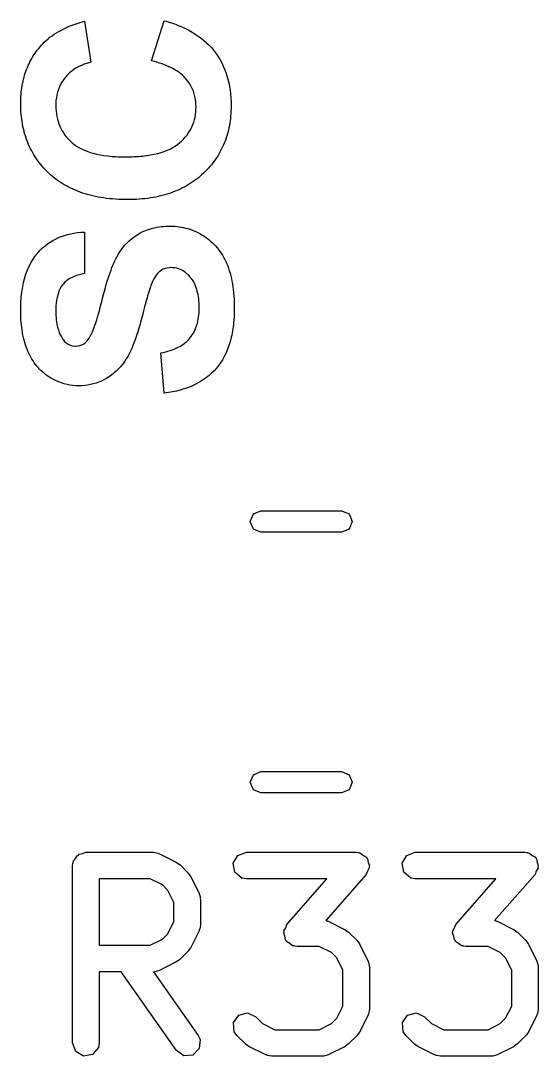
# Model space of a CAD drawing. Extents: x 44 to 148, y -85 to -25.
# Drawn here: x 91.97 to 94.89, y -37.73 to -31.89 of the extents above; entities that cross this region are included whole.
import ezdxf

# ---------------------------------------------------------------- set-up
doc = ezdxf.new("R2010")
doc.units = 0
doc.layers.add('BLACK', color=7, linetype='CONTINUOUS')

msp = doc.modelspace()

# ---------------------------------------------------------------- linework, layer by layer
at = {"layer": 'BLACK', "linetype": 'CONTINUOUS'}
for p, q in [((92.21168, -31.936993), (92.226632, -31.930046)), ((92.226632, -31.930046), (92.24212, -31.923405)), ((92.24212, -31.923405), (92.258144, -31.917073)), ((92.258144, -31.917073), (92.274702, -31.911047)), ((92.274702, -31.911047), (92.291796, -31.905328)), ((92.291796, -31.905328), (92.309426, -31.899917)), ((92.309426, -31.899917), (92.327591, -31.894813)), ((92.327591, -31.894813), (92.363543, -32.126257)), ((92.705093, -32.118393), (92.776998, -31.891723)), ((92.776998, -31.891723), (92.788874, -31.895056)), ((92.788874, -31.895056), (92.800558, -31.898524)), ((92.800558, -31.898524), (92.812049, -31.902126)), ((92.812049, -31.902126), (92.823347, -31.905864)), ((92.823347, -31.905864), (92.834453, -31.909736)), ((92.834453, -31.909736), (92.845367, -31.913744)), ((92.845367, -31.913744), (92.856087, -31.917886)), ((92.856087, -31.917886), (92.866616, -31.922163)), ((92.866616, -31.922163), (92.876952, -31.926576)), ((92.876952, -31.926576), (92.897045, -31.935805)), ((92.122005, -31.994227), (92.133209, -31.985129)), ((92.133209, -31.985129), (92.144949, -31.976338)), ((92.144949, -31.976338), (92.157224, -31.967855)), ((92.157224, -31.967855), (92.170035, -31.959678)), ((92.170035, -31.959678), (92.183381, -31.951809)), ((92.183381, -31.951809), (92.197263, -31.944248)), ((92.197263, -31.944248), (92.21168, -31.936993)), ((92.897045, -31.935805), (92.916369, -31.945575)), ((92.916369, -31.945575), (92.934922, -31.955884)), ((92.934922, -31.955884), (92.952706, -31.966733)), ((92.952706, -31.966733), (92.969719, -31.978122)), ((92.969719, -31.978122), (92.985961, -31.99005)), ((92.985961, -31.99005), (93.001434, -32.002519)), ((92.062847, -32.056728), (92.069998, -32.047738)), ((92.069998, -32.047738), (92.077409, -32.038905)), ((92.077409, -32.038905), (92.08508, -32.030228)), ((92.08508, -32.030228), (92.093011, -32.021708)), ((92.093011, -32.021708), (92.101202, -32.013344)), ((92.101202, -32.013344), (92.111336, -32.003632)), ((92.111336, -32.003632), (92.122005, -31.994227)), ((93.001434, -32.002519), (93.016136, -32.015527)), ((93.016136, -32.015527), (93.030068, -32.029075)), ((93.030068, -32.029075), (93.04323, -32.043163)), ((93.04323, -32.043163), (93.055621, -32.05779)), ((92.025403, -32.113948), (92.030993, -32.104021)), ((92.030993, -32.104021), (92.036844, -32.094249)), ((92.036844, -32.094249), (92.042955, -32.084635)), ((92.042955, -32.084635), (92.049326, -32.075176)), ((92.049326, -32.075176), (92.055957, -32.065874)), ((92.055957, -32.065874), (92.062847, -32.056728)), ((93.055621, -32.05779), (93.061528, -32.065307)), ((93.061528, -32.065307), (93.072787, -32.080695)), ((93.072787, -32.080695), (93.083319, -32.096594)), ((93.083319, -32.096594), (93.093124, -32.113004)), ((91.997319, -32.176797), (92.00135, -32.165932)), ((92.00135, -32.165932), (92.00564, -32.155222)), ((92.00564, -32.155222), (92.010191, -32.144669)), ((92.010191, -32.144669), (92.015001, -32.134273)), ((92.015001, -32.134273), (92.020072, -32.124032)), ((92.020072, -32.124032), (92.025403, -32.113948)), ((92.268374, -32.16635), (92.255827, -32.175559)), ((92.281597, -32.157926), (92.268374, -32.16635)), ((92.295496, -32.150288), (92.281597, -32.157926)), ((92.310072, -32.143434), (92.295496, -32.150288)), ((92.325324, -32.137365), (92.310072, -32.143434)), ((92.341253, -32.132081), (92.325324, -32.137365)), ((92.352248, -32.128995), (92.341253, -32.132081)), ((92.363543, -32.126257), (92.352248, -32.128995)), ((92.721112, -32.122192), (92.705093, -32.118393)), ((92.736586, -32.126288), (92.721112, -32.122192)), ((92.751517, -32.13068), (92.736586, -32.126288)), ((92.765903, -32.135368), (92.751517, -32.13068)), ((92.779745, -32.140353), (92.765903, -32.135368)), ((92.793043, -32.145634), (92.779745, -32.140353)), ((92.805797, -32.151211), (92.793043, -32.145634)), ((92.818006, -32.157084), (92.805797, -32.151211)), ((92.829671, -32.163253), (92.818006, -32.157084)), ((92.840792, -32.169719), (92.829671, -32.163253)), ((93.093124, -32.113004), (93.102203, -32.129926)), ((93.102203, -32.129926), (93.110556, -32.14736)), ((93.110556, -32.14736), (93.118183, -32.165304)), ((93.118183, -32.165304), (93.125083, -32.18376)), ((91.981067, -32.233471), (91.983797, -32.221824)), ((91.983797, -32.221824), (91.986788, -32.210332)), ((91.986788, -32.210332), (91.990038, -32.198998)), ((91.990038, -32.198998), (91.993549, -32.187819)), ((91.993549, -32.187819), (91.997319, -32.176797)), ((92.209404, -32.224391), (92.20085, -32.237349)), ((92.218891, -32.211926), (92.209404, -32.224391)), ((92.222246, -32.207896), (92.218891, -32.211926)), ((92.232763, -32.196332), (92.222246, -32.207896)), ((92.243957, -32.185553), (92.232763, -32.196332)), ((92.255827, -32.175559), (92.243957, -32.185553)), ((92.851369, -32.176481), (92.840792, -32.169719)), ((92.861402, -32.183539), (92.851369, -32.176481)), ((92.87089, -32.190894), (92.861402, -32.183539)), ((92.879835, -32.198544), (92.87089, -32.190894)), ((92.888235, -32.206491), (92.879835, -32.198544)), ((92.896091, -32.214734), (92.888235, -32.206491)), ((92.899823, -32.218955), (92.896091, -32.214734)), ((92.91031, -32.231925), (92.899823, -32.218955)), ((93.125083, -32.18376), (93.131257, -32.202727)), ((93.131257, -32.202727), (93.136704, -32.222205)), ((93.136704, -32.222205), (93.141425, -32.242195)), ((91.971316, -32.294053), (91.972746, -32.281624)), ((91.972746, -32.281624), (91.974436, -32.269351)), ((91.974436, -32.269351), (91.976386, -32.257235)), ((91.976386, -32.257235), (91.978597, -32.245275)), ((91.978597, -32.245275), (91.981067, -32.233471)), ((92.180787, -32.279188), (92.175965, -32.294122)), ((92.186541, -32.264748), (92.180787, -32.279188)), ((92.193229, -32.250802), (92.186541, -32.264748)), ((92.20085, -32.237349), (92.193229, -32.250802)), ((92.919731, -32.245354), (92.91031, -32.231925)), ((92.928084, -32.259242), (92.919731, -32.245354)), ((92.935372, -32.273589), (92.928084, -32.259242)), ((92.941593, -32.288395), (92.935372, -32.273589)), ((93.141425, -32.242195), (93.14542, -32.262696)), ((93.14542, -32.262696), (93.148689, -32.283708)), ((93.148689, -32.283708), (93.151231, -32.305231)), ((91.968195, -32.345334), (91.968586, -32.332279)), ((91.968586, -32.332279), (91.969236, -32.319381)), ((91.969236, -32.319381), (91.970146, -32.306639)), ((91.970146, -32.306639), (91.971316, -32.294053)), ((92.167101, -32.341886), (92.166271, -32.353104)), ((92.169122, -32.325471), (92.167101, -32.341886)), ((92.172077, -32.30955), (92.169122, -32.325471)), ((92.175965, -32.294122), (92.172077, -32.30955)), ((92.946748, -32.30366), (92.941593, -32.288395)), ((92.950836, -32.319385), (92.946748, -32.30366)), ((92.953857, -32.335569), (92.950836, -32.319385)), ((92.955813, -32.352212), (92.953857, -32.335569)), ((93.151231, -32.305231), (93.153047, -32.327266)), ((93.153047, -32.327266), (93.154136, -32.349812)), ((91.968065, -32.358545), (91.968195, -32.345334)), ((91.96822, -32.373655), (91.968065, -32.358545)), ((91.968684, -32.388583), (91.96822, -32.373655)), ((91.969458, -32.403328), (91.968684, -32.388583)), ((92.165856, -32.364541), (92.165804, -32.370341)), ((92.165804, -32.370341), (92.166162, -32.386233)), ((92.166271, -32.353104), (92.165856, -32.364541)), ((92.166162, -32.386233), (92.167235, -32.401747)), ((92.955317, -32.405974), (92.9564, -32.39073)), ((92.956523, -32.363562), (92.955813, -32.352212)), ((92.9564, -32.39073), (92.95676, -32.375116)), ((92.95676, -32.375116), (92.956523, -32.363562)), ((93.153889, -32.401374), (93.153127, -32.415386)), ((93.154347, -32.387202), (93.153889, -32.401374)), ((93.154136, -32.349812), (93.154409, -32.361277)), ((93.1545, -32.372869), (93.154347, -32.387202)), ((93.154409, -32.361277), (93.1545, -32.372869)), ((91.970541, -32.417889), (91.969458, -32.403328)), ((91.971933, -32.432267), (91.970541, -32.417889)), ((91.973635, -32.446462), (91.971933, -32.432267)), ((91.975646, -32.460474), (91.973635, -32.446462)), ((92.167235, -32.401747), (92.169024, -32.416884)), ((92.169024, -32.416884), (92.171527, -32.431643)), ((92.171527, -32.431643), (92.174747, -32.446025)), ((92.174747, -32.446025), (92.178681, -32.46003)), ((92.943765, -32.463238), (92.947736, -32.449478)), ((92.947736, -32.449478), (92.950985, -32.435347)), ((92.950985, -32.435347), (92.953512, -32.420846)), ((92.953512, -32.420846), (92.955317, -32.405974)), ((93.149009, -32.456462), (93.147027, -32.469833)), ((93.150687, -32.44293), (93.149009, -32.456462)), ((93.152059, -32.429238), (93.150687, -32.44293)), ((93.153127, -32.415386), (93.152059, -32.429238)), ((91.977966, -32.474302), (91.975646, -32.460474)), ((91.980596, -32.487947), (91.977966, -32.474302)), ((91.983536, -32.501409), (91.980596, -32.487947)), ((91.986785, -32.514688), (91.983536, -32.501409)), ((91.990343, -32.527783), (91.986785, -32.514688)), ((92.178681, -32.46003), (92.183331, -32.473657)), ((92.183331, -32.473657), (92.188696, -32.486906)), ((92.188696, -32.486906), (92.194777, -32.499779)), ((92.194777, -32.499779), (92.201573, -32.512273)), ((92.201573, -32.512273), (92.209084, -32.524391)), ((92.913083, -32.526474), (92.920663, -32.514569)), ((92.920663, -32.514569), (92.927522, -32.502292)), ((92.927522, -32.502292), (92.933658, -32.489645)), ((92.933658, -32.489645), (92.939073, -32.476627)), ((92.939073, -32.476627), (92.943765, -32.463238)), ((93.139249, -32.508986), (93.136046, -32.521717)), ((93.142146, -32.496095), (93.139249, -32.508986)), ((93.144739, -32.483044), (93.142146, -32.496095)), ((93.147027, -32.469833), (93.144739, -32.483044)), ((91.99421, -32.540695), (91.990343, -32.527783)), ((91.998387, -32.553424), (91.99421, -32.540695)), ((92.002874, -32.56597), (91.998387, -32.553424)), ((92.007669, -32.578333), (92.002874, -32.56597)), ((92.209084, -32.524391), (92.217311, -32.53613)), ((92.217311, -32.53613), (92.226253, -32.547493)), ((92.226253, -32.547493), (92.23591, -32.558478)), ((92.23591, -32.558478), (92.246283, -32.569085)), ((92.246283, -32.569085), (92.257371, -32.579316)), ((92.864351, -32.580439), (92.875541, -32.570388)), ((92.875541, -32.570388), (92.88601, -32.559966)), ((92.88601, -32.559966), (92.895756, -32.549173)), ((92.895756, -32.549173), (92.90478, -32.538009)), ((92.90478, -32.538009), (92.913083, -32.526474)), ((93.120185, -32.571037), (93.115457, -32.582967)), ((93.124608, -32.558947), (93.120185, -32.571037)), ((93.128726, -32.546697), (93.124608, -32.558947)), ((93.132538, -32.534287), (93.128726, -32.546697)), ((93.136046, -32.521717), (93.132538, -32.534287)), ((92.012775, -32.590512), (92.007669, -32.578333)), ((92.018189, -32.602508), (92.012775, -32.590512)), ((92.023913, -32.614321), (92.018189, -32.602508)), ((92.029947, -32.62595), (92.023913, -32.614321)), ((92.036289, -32.637397), (92.029947, -32.62595)), ((92.257371, -32.579316), (92.269261, -32.589009)), ((92.269261, -32.589009), (92.28204, -32.598077)), ((92.28204, -32.598077), (92.295708, -32.60652)), ((92.295708, -32.60652), (92.310264, -32.614338)), ((92.310264, -32.614338), (92.325709, -32.62153)), ((92.325709, -32.62153), (92.342043, -32.628096)), ((92.342043, -32.628096), (92.359266, -32.634038)), ((92.359266, -32.634038), (92.377377, -32.639354)), ((92.740624, -32.639634), (92.759515, -32.634393)), ((92.759515, -32.634393), (92.777428, -32.628535)), ((92.777428, -32.628535), (92.794362, -32.622061)), ((92.794362, -32.622061), (92.810317, -32.61497)), ((92.810317, -32.61497), (92.825294, -32.607262)), ((92.825294, -32.607262), (92.839292, -32.598938)), ((92.839292, -32.598938), (92.852311, -32.589997)), ((92.852311, -32.589997), (92.864351, -32.580439)), ((93.093496, -32.629084), (93.087243, -32.640213)), ((93.099444, -32.617795), (93.093496, -32.629084)), ((93.105087, -32.606346), (93.099444, -32.617795)), ((93.110424, -32.594737), (93.105087, -32.606346)), ((93.115457, -32.582967), (93.110424, -32.594737)), ((92.042942, -32.64866), (92.036289, -32.637397)), ((92.049903, -32.65974), (92.042942, -32.64866)), ((92.057174, -32.670636), (92.049903, -32.65974)), ((92.064755, -32.68135), (92.057174, -32.670636)), ((92.072645, -32.69188), (92.064755, -32.68135)), ((92.080844, -32.702227), (92.072645, -32.69188)), ((92.377377, -32.639354), (92.396377, -32.644044)), ((92.396377, -32.644044), (92.416265, -32.648109)), ((92.416265, -32.648109), (92.437043, -32.651549)), ((92.437043, -32.651549), (92.458709, -32.654363)), ((92.458709, -32.654363), (92.481264, -32.656552)), ((92.481264, -32.656552), (92.492874, -32.657412)), ((92.492874, -32.657412), (92.504707, -32.658115)), ((92.504707, -32.658115), (92.516762, -32.658663)), ((92.516762, -32.658663), (92.52904, -32.659054)), ((92.52904, -32.659054), (92.541539, -32.659288)), ((92.541539, -32.659288), (92.55426, -32.659366)), ((92.55426, -32.659366), (92.567743, -32.659289)), ((92.567743, -32.659289), (92.580981, -32.659058)), ((92.580981, -32.659058), (92.593975, -32.658673)), ((92.593975, -32.658673), (92.606723, -32.658133)), ((92.606723, -32.658133), (92.619228, -32.657439)), ((92.619228, -32.657439), (92.631487, -32.656591)), ((92.631487, -32.656591), (92.643502, -32.655589)), ((92.643502, -32.655589), (92.655272, -32.654433)), ((92.655272, -32.654433), (92.666797, -32.653123)), ((92.666797, -32.653123), (92.678078, -32.651658)), ((92.678078, -32.651658), (92.699905, -32.648267)), ((92.699905, -32.648267), (92.720754, -32.644259)), ((92.720754, -32.644259), (92.740624, -32.639634)), ((93.059182, -32.683126), (93.051404, -32.693454)), ((93.066655, -32.672638), (93.059182, -32.683126)), ((93.073822, -32.66199), (93.066655, -32.672638)), ((93.080685, -32.651181), (93.073822, -32.66199)), ((93.087243, -32.640213), (93.080685, -32.651181)), ((92.089353, -32.712391), (92.080844, -32.702227)), ((92.098171, -32.722371), (92.089353, -32.712391)), ((92.107298, -32.732169), (92.098171, -32.722371)), ((92.116735, -32.741783), (92.107298, -32.732169)), ((92.126481, -32.751214), (92.116735, -32.741783)), ((92.136507, -32.76039), (92.126481, -32.751214)), ((93.007939, -32.74269), (92.998331, -32.752056)), ((93.017242, -32.733163), (93.007939, -32.74269)), ((93.02624, -32.723476), (93.017242, -32.733163)), ((93.034933, -32.713629), (93.02624, -32.723476)), ((93.043321, -32.703621), (93.034933, -32.713629)), ((93.051404, -32.693454), (93.043321, -32.703621)), ((92.146784, -32.769274), (92.136507, -32.76039)), ((92.15731, -32.777868), (92.146784, -32.769274)), ((92.168087, -32.78617), (92.15731, -32.777868)), ((92.179113, -32.794181), (92.168087, -32.78617)), ((92.19039, -32.8019), (92.179113, -32.794181)), ((92.201917, -32.809329), (92.19039, -32.8019)), ((92.213694, -32.816466), (92.201917, -32.809329)), ((92.924523, -32.809843), (92.913084, -32.816939)), ((92.935738, -32.802457), (92.924523, -32.809843)), ((92.94673, -32.794781), (92.935738, -32.802457)), ((92.957498, -32.786815), (92.94673, -32.794781)), ((92.968042, -32.77856), (92.957498, -32.786815)), ((92.978362, -32.770015), (92.968042, -32.77856)), ((92.988458, -32.761181), (92.978362, -32.770015)), ((92.998331, -32.752056), (92.988458, -32.761181)), ((92.225722, -32.823311), (92.213694, -32.816466)), ((92.237999, -32.829865), (92.225722, -32.823311)), ((92.250527, -32.836128), (92.237999, -32.829865)), ((92.263305, -32.8421), (92.250527, -32.836128)), ((92.276333, -32.847781), (92.263305, -32.8421)), ((92.289611, -32.85317), (92.276333, -32.847781)), ((92.303139, -32.858267), (92.289611, -32.85317)), ((92.316918, -32.863074), (92.303139, -32.858267)), ((92.330946, -32.867589), (92.316918, -32.863074)), ((92.345225, -32.871813), (92.330946, -32.867589)), ((92.800058, -32.867774), (92.786381, -32.871974)), ((92.813512, -32.863285), (92.800058, -32.867774)), ((92.826742, -32.858505), (92.813512, -32.863285)), ((92.839748, -32.853436), (92.826742, -32.858505)), ((92.85253, -32.848078), (92.839748, -32.853436)), ((92.865089, -32.842429), (92.85253, -32.848078)), ((92.877423, -32.836491), (92.865089, -32.842429)), ((92.889534, -32.830264), (92.877423, -32.836491)), ((92.901421, -32.823746), (92.889534, -32.830264)), ((92.913084, -32.816939), (92.901421, -32.823746)), ((92.359754, -32.875746), (92.345225, -32.871813)), ((92.374533, -32.879387), (92.359754, -32.875746)), ((92.389562, -32.882737), (92.374533, -32.879387)), ((92.404841, -32.885796), (92.389562, -32.882737)), ((92.420371, -32.888563), (92.404841, -32.885796)), ((92.436151, -32.891039), (92.420371, -32.888563)), ((92.452181, -32.893224), (92.436151, -32.891039)), ((92.468461, -32.895117), (92.452181, -32.893224)), ((92.484991, -32.896719), (92.468461, -32.895117)), ((92.501771, -32.89803), (92.484991, -32.896719)), ((92.518802, -32.89905), (92.501771, -32.89803)), ((92.536082, -32.899778), (92.518802, -32.89905)), ((92.553613, -32.900215), (92.536082, -32.899778)), ((92.571394, -32.900361), (92.553613, -32.900215)), ((92.588205, -32.900216), (92.571394, -32.900361)), ((92.604792, -32.899781), (92.588205, -32.900216)), ((92.621156, -32.899057), (92.604792, -32.899781)), ((92.637295, -32.898043), (92.621156, -32.899057)), ((92.653211, -32.89674), (92.637295, -32.898043)), ((92.668903, -32.895147), (92.653211, -32.89674)), ((92.684371, -32.893264), (92.668903, -32.895147)), ((92.699616, -32.891092), (92.684371, -32.893264)), ((92.714636, -32.88863), (92.699616, -32.891092)), ((92.729433, -32.885878), (92.714636, -32.88863)), ((92.744005, -32.882836), (92.729433, -32.885878)), ((92.758354, -32.879505), (92.744005, -32.882836)), ((92.77248, -32.875885), (92.758354, -32.879505)), ((92.786381, -32.871974), (92.77248, -32.875885)), ((92.19708, -33.107901), (92.21419, -33.101878)), ((92.21419, -33.101878), (92.231812, -33.096674)), ((92.231812, -33.096674), (92.249945, -33.092289)), ((92.249945, -33.092289), (92.26859, -33.088722)), ((92.26859, -33.088722), (92.287746, -33.085974)), ((92.287746, -33.085974), (92.307413, -33.084044)), ((92.307413, -33.084044), (92.327591, -33.082932)), ((92.327591, -33.082932), (92.327591, -33.316905)), ((92.6186, -33.102031), (92.627851, -33.096133)), ((92.627851, -33.096133), (92.642221, -33.087851)), ((92.642221, -33.087851), (92.657208, -33.080383)), ((92.657208, -33.080383), (92.667543, -33.075858)), ((92.667543, -33.075858), (92.678151, -33.071694)), ((92.678151, -33.071694), (92.689034, -33.067892)), ((92.689034, -33.067892), (92.700192, -33.064452)), ((92.700192, -33.064452), (92.711623, -33.061375)), ((92.711623, -33.061375), (92.723329, -33.058659)), ((92.723329, -33.058659), (92.735309, -33.056306)), ((92.735309, -33.056306), (92.747564, -33.054314)), ((92.747564, -33.054314), (92.760092, -33.052685)), ((92.760092, -33.052685), (92.772895, -33.051418)), ((92.772895, -33.051418), (92.785973, -33.050513)), ((92.785973, -33.050513), (92.799324, -33.049969)), ((92.799324, -33.049969), (92.81295, -33.049788)), ((92.81295, -33.049788), (92.8254, -33.050005)), ((92.8254, -33.050005), (92.837751, -33.050653)), ((92.837751, -33.050653), (92.850003, -33.051734)), ((92.850003, -33.051734), (92.862157, -33.053247)), ((92.862157, -33.053247), (92.874212, -33.055192)), ((92.874212, -33.055192), (92.886168, -33.05757)), ((92.886168, -33.05757), (92.898025, -33.06038)), ((92.898025, -33.06038), (92.909783, -33.063622)), ((92.909783, -33.063622), (92.921443, -33.067296)), ((92.921443, -33.067296), (92.933004, -33.071403)), ((92.933004, -33.071403), (92.944467, -33.075942)), ((92.944467, -33.075942), (92.95583, -33.080913)), ((92.95583, -33.080913), (92.967095, -33.086317)), ((92.967095, -33.086317), (92.978261, -33.092153)), ((92.978261, -33.092153), (92.989328, -33.098421)), ((92.989328, -33.098421), (93.000297, -33.105122)), ((92.105153, -33.161224), (92.119196, -33.150291)), ((92.119196, -33.150291), (92.13375, -33.140176)), ((92.13375, -33.140176), (92.148816, -33.130879)), ((92.148816, -33.130879), (92.164392, -33.122401)), ((92.164392, -33.122401), (92.18048, -33.114742)), ((92.18048, -33.114742), (92.19708, -33.107901)), ((92.546506, -33.167648), (92.557127, -33.155144)), ((92.557127, -33.155144), (92.568306, -33.143267)), ((92.568306, -33.143267), (92.580042, -33.132018)), ((92.580042, -33.132018), (92.592337, -33.121395)), ((92.592337, -33.121395), (92.60519, -33.111399)), ((92.60519, -33.111399), (92.6186, -33.102031)), ((93.000297, -33.105122), (93.01104, -33.112217)), ((93.01104, -33.112217), (93.021433, -33.11967)), ((93.021433, -33.11967), (93.031474, -33.127481)), ((93.031474, -33.127481), (93.041165, -33.13565)), ((93.041165, -33.13565), (93.050504, -33.144176)), ((93.050504, -33.144176), (93.059492, -33.15306)), ((93.059492, -33.15306), (93.068129, -33.162301)), ((92.048574, -33.220528), (92.060061, -33.205922)), ((92.060061, -33.205922), (92.066092, -33.198935)), ((92.066092, -33.198935), (92.078601, -33.185546)), ((92.078601, -33.185546), (92.091622, -33.172976)), ((92.091622, -33.172976), (92.105153, -33.161224)), ((92.509601, -33.223934), (92.515132, -33.213856)), ((92.515132, -33.213856), (92.52091, -33.204057)), ((92.52091, -33.204057), (92.526937, -33.194537)), ((92.526937, -33.194537), (92.536442, -33.180779)), ((92.536442, -33.180779), (92.546506, -33.167648)), ((93.068129, -33.162301), (93.076415, -33.171901)), ((93.076415, -33.171901), (93.08435, -33.181858)), ((93.08435, -33.181858), (93.091934, -33.192172)), ((93.091934, -33.192172), (93.099166, -33.202845)), ((93.099166, -33.202845), (93.106048, -33.213875)), ((93.106048, -33.213875), (93.112578, -33.225262)), ((92.010282, -33.287377), (92.018706, -33.269401)), ((92.018706, -33.269401), (92.027896, -33.252267)), ((92.027896, -33.252267), (92.037852, -33.235976)), ((92.037852, -33.235976), (92.048574, -33.220528)), ((92.482731, -33.283714), (92.488078, -33.270366)), ((92.488078, -33.270366), (92.493439, -33.257715)), ((92.493439, -33.257715), (92.498813, -33.245759)), ((92.498813, -33.245759), (92.5042, -33.234498)), ((92.5042, -33.234498), (92.509601, -33.223934)), ((93.112578, -33.225262), (93.118758, -33.237008)), ((93.118758, -33.237008), (93.124586, -33.249111)), ((93.124586, -33.249111), (93.130063, -33.261571)), ((93.130063, -33.261571), (93.135199, -33.274405)), ((93.135199, -33.274405), (93.140003, -33.287627)), ((91.989605, -33.346362), (91.995731, -33.325858)), ((91.995731, -33.325858), (92.002624, -33.306196)), ((92.002624, -33.306196), (92.010282, -33.287377)), ((92.269752, -33.332928), (92.257427, -33.338452)), ((92.28293, -33.328011), (92.269752, -33.332928)), ((92.296963, -33.323702), (92.28293, -33.328011)), ((92.31185, -33.319999), (92.296963, -33.323702)), ((92.327591, -33.316905), (92.31185, -33.319999)), ((92.461472, -33.344059), (92.466767, -33.327929)), ((92.466767, -33.327929), (92.472075, -33.312495)), ((92.472075, -33.312495), (92.477396, -33.297757)), ((92.477396, -33.297757), (92.482731, -33.283714)), ((92.731892, -33.326497), (92.725485, -33.33588)), ((92.740223, -33.316336), (92.731892, -33.326497)), ((92.74891, -33.307916), (92.740223, -33.316336)), ((92.752503, -33.304991), (92.74891, -33.307916)), ((92.761899, -33.298504), (92.752503, -33.304991)), ((92.771885, -33.293197), (92.761899, -33.298504)), ((92.78246, -33.289068), (92.771885, -33.293197)), ((92.793626, -33.28612), (92.78246, -33.289068)), ((92.805381, -33.284351), (92.793626, -33.28612)), ((92.817725, -33.283761), (92.805381, -33.284351)), ((92.825528, -33.283985), (92.817725, -33.283761)), ((92.837003, -33.28516), (92.825528, -33.283985)), ((92.848201, -33.287342), (92.837003, -33.28516)), ((92.859122, -33.290532), (92.848201, -33.287342)), ((92.869767, -33.294728), (92.859122, -33.290532)), ((92.880135, -33.299932), (92.869767, -33.294728)), ((92.890227, -33.306143), (92.880135, -33.299932)), ((92.900043, -33.313362), (92.890227, -33.306143)), ((92.909582, -33.321587), (92.900043, -33.313362)), ((92.918844, -33.33082), (92.909582, -33.321587)), ((92.92783, -33.34106), (92.918844, -33.33082)), ((93.140003, -33.287627), (93.144477, -33.301238)), ((93.144477, -33.301238), (93.148619, -33.315237)), ((93.148619, -33.315237), (93.152429, -33.329624)), ((93.152429, -33.329624), (93.155908, -33.3444)), ((91.977638, -33.401309), (91.979649, -33.389898)), ((91.979649, -33.389898), (91.98185, -33.378698)), ((91.98185, -33.378698), (91.984244, -33.367709)), ((91.984244, -33.367709), (91.989605, -33.346362)), ((92.196947, -33.390929), (92.190837, -33.401502)), ((92.203723, -33.381226), (92.196947, -33.390929)), ((92.208618, -33.375182), (92.203723, -33.381226)), ((92.216671, -33.366621), (92.208618, -33.375182)), ((92.225579, -33.358668), (92.216671, -33.366621)), ((92.235341, -33.351322), (92.225579, -33.358668)), ((92.245957, -33.344583), (92.235341, -33.351322)), ((92.257427, -33.338452), (92.245957, -33.344583)), ((92.445666, -33.396622), (92.450921, -33.378405)), ((92.450921, -33.378405), (92.45619, -33.360884)), ((92.45619, -33.360884), (92.461472, -33.344059)), ((92.699475, -33.391899), (92.695464, -33.403859)), ((92.702137, -33.38456), (92.699475, -33.391899)), ((92.707632, -33.370718), (92.702137, -33.38456)), ((92.713354, -33.357991), (92.707632, -33.370718)), ((92.719306, -33.346378), (92.713354, -33.357991)), ((92.725485, -33.33588), (92.719306, -33.346378)), ((92.936213, -33.352293), (92.92783, -33.34106)), ((92.943771, -33.364503), (92.936213, -33.352293)), ((92.950505, -33.37769), (92.943771, -33.364503)), ((92.956414, -33.391855), (92.950505, -33.37769)), ((92.961498, -33.406998), (92.956414, -33.391855)), ((93.155908, -33.3444), (93.159056, -33.359564)), ((93.159056, -33.359564), (93.161873, -33.375117)), ((93.161873, -33.375117), (93.164358, -33.391058)), ((93.164358, -33.391058), (93.166511, -33.407387)), ((91.970459, -33.461522), (91.971512, -33.449058)), ((91.971512, -33.449058), (91.972756, -33.436805)), ((91.972756, -33.436805), (91.974192, -33.424762)), ((91.974192, -33.424762), (91.97582, -33.41293)), ((91.97582, -33.41293), (91.977638, -33.401309)), ((92.176506, -33.438433), (92.173062, -33.452482)), ((92.180616, -33.425254), (92.176506, -33.438433)), ((92.185393, -33.412943), (92.180616, -33.425254)), ((92.190837, -33.401502), (92.185393, -33.412943)), ((92.429978, -33.455445), (92.435194, -33.435142)), ((92.435194, -33.435142), (92.440423, -33.415534)), ((92.440423, -33.415534), (92.445666, -33.396622)), ((92.683807, -33.442738), (92.680721, -33.453628)), ((92.688097, -33.427936), (92.683807, -33.442738)), ((92.691983, -33.414977), (92.688097, -33.427936)), ((92.695464, -33.403859), (92.691983, -33.414977)), ((92.965759, -33.423119), (92.961498, -33.406998)), ((92.96814, -33.434409), (92.965759, -33.423119)), ((92.970156, -33.446133), (92.96814, -33.434409)), ((92.971805, -33.458292), (92.970156, -33.446133)), ((93.166511, -33.407387), (93.168334, -33.424105)), ((93.168334, -33.424105), (93.169825, -33.441211)), ((93.169825, -33.441211), (93.170985, -33.458706)), ((91.968161, -33.513485), (91.968448, -33.500178)), ((91.968448, -33.500178), (91.968927, -33.487082)), ((91.968927, -33.487082), (91.969597, -33.474197)), ((91.969597, -33.474197), (91.970459, -33.461522)), ((92.16673, -33.49984), (92.166138, -33.511427)), ((92.168174, -33.483185), (92.16673, -33.49984)), ((92.170285, -33.467399), (92.168174, -33.483185)), ((92.173062, -33.452482), (92.170285, -33.467399)), ((92.411827, -33.526718), (92.416975, -33.507351)), ((92.416975, -33.507351), (92.422165, -33.486994)), ((92.422165, -33.486994), (92.424775, -33.476444)), ((92.424775, -33.476444), (92.429978, -33.455445)), ((92.666581, -33.505376), (92.662596, -33.520359)), ((92.670386, -33.491211), (92.666581, -33.505376)), ((92.674011, -33.477865), (92.670386, -33.491211)), ((92.677456, -33.465337), (92.674011, -33.477865)), ((92.680721, -33.453628), (92.677456, -33.465337)), ((92.973088, -33.470886), (92.971805, -33.458292)), ((92.974004, -33.483914), (92.973088, -33.470886)), ((92.974554, -33.497376), (92.974004, -33.483914)), ((92.974737, -33.511273), (92.974554, -33.497376)), ((93.170985, -33.458706), (93.171813, -33.476589)), ((93.171813, -33.476589), (93.17231, -33.49486)), ((93.17231, -33.49486), (93.172476, -33.51352)), ((91.968065, -33.527002), (91.968161, -33.513485)), ((91.968225, -33.543528), (91.968065, -33.527002)), ((91.968702, -33.559751), (91.968225, -33.543528)), ((91.969497, -33.575671), (91.968702, -33.559751)), ((92.165841, -33.523399), (92.165804, -33.52953)), ((92.165804, -33.52953), (92.165965, -33.542069)), ((92.166138, -33.511427), (92.165841, -33.523399)), ((92.165965, -33.542069), (92.166445, -33.554265)), ((92.166445, -33.554265), (92.167246, -33.566119)), ((92.167246, -33.566119), (92.168367, -33.577631)), ((92.396633, -33.578883), (92.401656, -33.562484)), ((92.401656, -33.562484), (92.406721, -33.545096)), ((92.406721, -33.545096), (92.411827, -33.526718)), ((92.654086, -33.552781), (92.649561, -33.57022)), ((92.658431, -33.536161), (92.654086, -33.552781)), ((92.662596, -33.520359), (92.658431, -33.536161)), ((92.969635, -33.573703), (92.971472, -33.561902)), ((92.971472, -33.561902), (92.9729, -33.549758)), ((92.9729, -33.549758), (92.97392, -33.537272)), ((92.97392, -33.537272), (92.974533, -33.524444)), ((92.974533, -33.524444), (92.974737, -33.511273)), ((93.1709, -33.566839), (93.170014, -33.579671)), ((93.17159, -33.553808), (93.1709, -33.566839)), ((93.172082, -33.540578), (93.17159, -33.553808)), ((93.172377, -33.527148), (93.172082, -33.540578)), ((93.172476, -33.51352), (93.172377, -33.527148)), ((91.970611, -33.591289), (91.969497, -33.575671)), ((91.972043, -33.606603), (91.970611, -33.591289)), ((91.973793, -33.621615), (91.972043, -33.606603)), ((91.975861, -33.636324), (91.973793, -33.621615)), ((92.168367, -33.577631), (92.169809, -33.5888)), ((92.169809, -33.5888), (92.172572, -33.604912)), ((92.172572, -33.604912), (92.176057, -33.620254)), ((92.176057, -33.620254), (92.180262, -33.634826)), ((92.376958, -33.63458), (92.381815, -33.622141)), ((92.381815, -33.622141), (92.386712, -33.608711)), ((92.386712, -33.608711), (92.391652, -33.594292)), ((92.391652, -33.594292), (92.396633, -33.578883)), ((92.634899, -33.624472), (92.628489, -33.645771)), ((92.638043, -33.613494), (92.634899, -33.624472)), ((92.641147, -33.602297), (92.638043, -33.613494)), ((92.644209, -33.590881), (92.641147, -33.602297)), ((92.647232, -33.579246), (92.644209, -33.590881)), ((92.649561, -33.57022), (92.647232, -33.579246)), ((92.954329, -33.627575), (92.959992, -33.612312)), ((92.959992, -33.612312), (92.964737, -33.596279)), ((92.964737, -33.596279), (92.96739, -33.585162)), ((92.96739, -33.585162), (92.969635, -33.573703)), ((93.166174, -33.616971), (93.1645, -33.629007)), ((93.167651, -33.604737), (93.166174, -33.616971)), ((93.168931, -33.592303), (93.167651, -33.604737)), ((93.170014, -33.579671), (93.168931, -33.592303)), ((91.978247, -33.65073), (91.975861, -33.636324)), ((91.980952, -33.664833), (91.978247, -33.65073)), ((91.983975, -33.678633), (91.980952, -33.664833)), ((91.987316, -33.692131), (91.983975, -33.678633)), ((92.180262, -33.634826), (92.185187, -33.648627)), ((92.185187, -33.648627), (92.190834, -33.661659)), ((92.190834, -33.661659), (92.197201, -33.67392)), ((92.197201, -33.67392), (92.20429, -33.685411)), ((92.20429, -33.685411), (92.206813, -33.68907)), ((92.34641, -33.691317), (92.353303, -33.681935)), ((92.353303, -33.681935), (92.36029, -33.670326)), ((92.36029, -33.670326), (92.367371, -33.656491)), ((92.367371, -33.656491), (92.372144, -33.646031)), ((92.372144, -33.646031), (92.376958, -33.63458)), ((92.615183, -33.685744), (92.608286, -33.704417)), ((92.621917, -33.666196), (92.615183, -33.685744)), ((92.628489, -33.645771), (92.621917, -33.666196)), ((92.915732, -33.688589), (92.922493, -33.680924)), ((92.922493, -33.680924), (92.93183, -33.668742)), ((92.93183, -33.668742), (92.940248, -33.65579)), ((92.940248, -33.65579), (92.947748, -33.642067)), ((92.947748, -33.642067), (92.954329, -33.627575)), ((93.155834, -33.675157), (93.153175, -33.686196)), ((93.158296, -33.663918), (93.155834, -33.675157)), ((93.160561, -33.65248), (93.158296, -33.663918)), ((93.162629, -33.640843), (93.160561, -33.65248)), ((93.1645, -33.629007), (93.162629, -33.640843)), ((91.990975, -33.705326), (91.987316, -33.692131)), ((91.994952, -33.718217), (91.990975, -33.705326)), ((91.999247, -33.730807), (91.994952, -33.718217)), ((92.003861, -33.743093), (91.999247, -33.730807)), ((92.008793, -33.755076), (92.003861, -33.743093)), ((92.206813, -33.68907), (92.215503, -33.699751)), ((92.215503, -33.699751), (92.22507, -33.708621)), ((92.22507, -33.708621), (92.235515, -33.715682)), ((92.235515, -33.715682), (92.246838, -33.720932)), ((92.246838, -33.720932), (92.259039, -33.724372)), ((92.259039, -33.724372), (92.272117, -33.726001)), ((92.272117, -33.726001), (92.277594, -33.726146)), ((92.277594, -33.726146), (92.289865, -33.725295)), ((92.289865, -33.725295), (92.301573, -33.722744)), ((92.301573, -33.722744), (92.312719, -33.718493)), ((92.312719, -33.718493), (92.323303, -33.712541)), ((92.323303, -33.712541), (92.333325, -33.704888)), ((92.333325, -33.704888), (92.342784, -33.695534)), ((92.342784, -33.695534), (92.34641, -33.691317)), ((92.594005, -33.739136), (92.586621, -33.755183)), ((92.601227, -33.722214), (92.594005, -33.739136)), ((92.608286, -33.704417), (92.601227, -33.722214)), ((92.822779, -33.747135), (92.834148, -33.742761)), ((92.834148, -33.742761), (92.845056, -33.738059)), ((92.845056, -33.738059), (92.855504, -33.733027)), ((92.855504, -33.733027), (92.86549, -33.727666)), ((92.86549, -33.727666), (92.879606, -33.719008)), ((92.879606, -33.719008), (92.892685, -33.709609)), ((92.892685, -33.709609), (92.904727, -33.699469)), ((92.904727, -33.699469), (92.915732, -33.688589)), ((93.140571, -33.728363), (93.133087, -33.748252)), ((93.147267, -33.707678), (93.140571, -33.728363)), ((93.153175, -33.686196), (93.147267, -33.707678)), ((92.01403, -33.766701), (92.008793, -33.755076)), ((92.019559, -33.777981), (92.01403, -33.766701)), ((92.025379, -33.788917), (92.019559, -33.777981)), ((92.031491, -33.799508), (92.025379, -33.788917)), ((92.037896, -33.809754), (92.031491, -33.799508)), ((92.563494, -33.798068), (92.555461, -33.810612)), ((92.571366, -33.784649), (92.563494, -33.798068)), ((92.579074, -33.770353), (92.571366, -33.784649)), ((92.586621, -33.755183), (92.579074, -33.770353)), ((92.759021, -33.764064), (92.772695, -33.761337)), ((92.776998, -33.991577), (92.759021, -33.764064)), ((92.772695, -33.761337), (92.785907, -33.75828)), ((92.785907, -33.75828), (92.798658, -33.754894)), ((92.798658, -33.754894), (92.810949, -33.751179)), ((92.810949, -33.751179), (92.822779, -33.747135)), ((93.115756, -33.785639), (93.105908, -33.803138)), ((93.124815, -33.767344), (93.115756, -33.785639)), ((93.133087, -33.748252), (93.124815, -33.767344)), ((92.044592, -33.819657), (92.037896, -33.809754)), ((92.05158, -33.829214), (92.044592, -33.819657)), ((92.05886, -33.838427), (92.05158, -33.829214)), ((92.066431, -33.847296), (92.05886, -33.838427)), ((92.074295, -33.85582), (92.066431, -33.847296)), ((92.08245, -33.863999), (92.074295, -33.85582)), ((92.518142, -33.855916), (92.505567, -33.868007)), ((92.530386, -33.842991), (92.518142, -33.855916)), ((92.538906, -33.833074), (92.530386, -33.842991)), ((92.547265, -33.822281), (92.538906, -33.833074)), ((92.555461, -33.810612), (92.547265, -33.822281)), ((93.07164, -33.850856), (93.05864, -33.865197)), ((93.083851, -33.835747), (93.07164, -33.850856)), ((93.095273, -33.819841), (93.083851, -33.835747)), ((93.105908, -33.803138), (93.095273, -33.819841)), ((92.090897, -33.871834), (92.08245, -33.863999)), ((92.099637, -33.879325), (92.090897, -33.871834)), ((92.108667, -33.886471), (92.099637, -33.879325)), ((92.11799, -33.893272), (92.108667, -33.886471)), ((92.127605, -33.899729), (92.11799, -33.893272)), ((92.132479, -33.902805), (92.127605, -33.899729)), ((92.142294, -33.908664), (92.132479, -33.902805)), ((92.1522, -33.914132), (92.142294, -33.908664)), ((92.167226, -33.921603), (92.1522, -33.914132)), ((92.437723, -33.915954), (92.42316, -33.923042)), ((92.451955, -33.908033), (92.437723, -33.915954)), ((92.465855, -33.899277), (92.451955, -33.908033)), ((92.479424, -33.889688), (92.465855, -33.899277)), ((92.492661, -33.879264), (92.479424, -33.889688)), ((92.505567, -33.868007), (92.492661, -33.879264)), ((92.999418, -33.915168), (92.982808, -33.925811)), ((93.015306, -33.903784), (92.999418, -33.915168)), ((93.030473, -33.891661), (93.015306, -33.903784)), ((93.044917, -33.878799), (93.030473, -33.891661)), ((93.05864, -33.865197), (93.044917, -33.878799)), ((92.182456, -33.928194), (92.167226, -33.921603)), ((92.197887, -33.933906), (92.182456, -33.928194)), ((92.213521, -33.93874), (92.197887, -33.933906)), ((92.229358, -33.942695), (92.213521, -33.93874)), ((92.245397, -33.945771), (92.229358, -33.942695)), ((92.261638, -33.947968), (92.245397, -33.945771)), ((92.278082, -33.949286), (92.261638, -33.947968)), ((92.294728, -33.949726), (92.278082, -33.949286)), ((92.311942, -33.949309), (92.294728, -33.949726)), ((92.328824, -33.948058), (92.311942, -33.949309)), ((92.345375, -33.945973), (92.328824, -33.948058)), ((92.361595, -33.943055), (92.345375, -33.945973)), ((92.377483, -33.939302), (92.361595, -33.943055)), ((92.39304, -33.934716), (92.377483, -33.939302)), ((92.408266, -33.929296), (92.39304, -33.934716)), ((92.42316, -33.923042), (92.408266, -33.929296)), ((92.867985, -33.974145), (92.846321, -33.979612)), ((92.888927, -33.967938), (92.867985, -33.974145)), ((92.909147, -33.960991), (92.888927, -33.967938)), ((92.928645, -33.953306), (92.909147, -33.960991)), ((92.947421, -33.94488), (92.928645, -33.953306)), ((92.965475, -33.935716), (92.947421, -33.94488)), ((92.982808, -33.925811), (92.965475, -33.935716)), ((92.789003, -33.990045), (92.776998, -33.991577)), ((92.800828, -33.988328), (92.789003, -33.990045)), ((92.812472, -33.986426), (92.800828, -33.988328)), ((92.823935, -33.98434), (92.812472, -33.986426)), ((92.835218, -33.982068), (92.823935, -33.98434)), ((92.846321, -33.979612), (92.835218, -33.982068)), ((93.262936, -34.715), (93.28051, -34.672574)), ((93.28051, -34.672574), (93.322936, -34.655)), ((93.322936, -34.655), (93.777064, -34.655)), ((93.777064, -34.655), (93.81949, -34.672574)), ((93.81949, -34.672574), (93.837064, -34.715)), ((93.28051, -34.757426), (93.262936, -34.715)), ((93.837064, -34.715), (93.81949, -34.757426)), ((93.322936, -34.775), (93.28051, -34.757426)), ((93.777064, -34.775), (93.322936, -34.775)), ((93.81949, -34.757426), (93.777064, -34.775)), ((93.28051, -36.142574), (93.322936, -36.125)), ((93.322936, -36.125), (93.777064, -36.125)), ((93.777064, -36.125), (93.81949, -36.142574)), ((93.262936, -36.185), (93.28051, -36.142574)), ((93.28051, -36.227426), (93.262936, -36.185)), ((93.81949, -36.142574), (93.837064, -36.185)), ((93.837064, -36.185), (93.81949, -36.227426)), ((93.322936, -36.245), (93.28051, -36.227426)), ((93.777064, -36.245), (93.322936, -36.245)), ((93.81949, -36.227426), (93.777064, -36.245)), ((92.277762, -36.614239), (92.287505, -36.597366)), ((92.287505, -36.597366), (92.293863, -36.595051)), ((92.293863, -36.595051), (92.298214, -36.589867)), ((92.298214, -36.589867), (92.317405, -36.586482)), ((92.317405, -36.586482), (92.335714, -36.579819)), ((92.335714, -36.579819), (92.716666, -36.579819)), ((92.716666, -36.579819), (92.742318, -36.584342)), ((92.742318, -36.584342), (92.745753, -36.587224)), ((92.745753, -36.587224), (92.750207, -36.587737)), ((92.750207, -36.587737), (92.845445, -36.635356)), ((93.166615, -36.641795), (93.192267, -36.597366)), ((93.192267, -36.597366), (93.240476, -36.579819)), ((93.240476, -36.579819), (93.859523, -36.579819)), ((93.859523, -36.579819), (93.870631, -36.581777)), ((93.870631, -36.581777), (93.874073, -36.581244)), ((93.874073, -36.581244), (93.876731, -36.582853)), ((93.876731, -36.582853), (93.885175, -36.584342)), ((93.885175, -36.584342), (93.900663, -36.597338)), ((93.900663, -36.597338), (93.917962, -36.607809)), ((94.118996, -36.641795), (94.144648, -36.597366)), ((94.144648, -36.597366), (94.192857, -36.579819)), ((94.192857, -36.579819), (94.811904, -36.579819)), ((94.811904, -36.579819), (94.823012, -36.581777)), ((94.823012, -36.581777), (94.826454, -36.581244)), ((94.826454, -36.581244), (94.829112, -36.582853)), ((94.829112, -36.582853), (94.837556, -36.584342)), ((94.837556, -36.584342), (94.853044, -36.597338)), ((94.853044, -36.597338), (94.870343, -36.607809)), ((92.260714, -36.654819), (92.262431, -36.645077)), ((92.260714, -37.654819), (92.260714, -36.654819)), ((92.261853, -36.641795), (92.263519, -36.638909)), ((92.262431, -36.645077), (92.261853, -36.641795)), ((92.263519, -36.638909), (92.265237, -36.629167)), ((92.265237, -36.629167), (92.277762, -36.614239)), ((92.845445, -36.635356), (92.863455, -36.648714)), ((92.863455, -36.648714), (92.864937, -36.649405)), ((92.864937, -36.649405), (92.912556, -36.697024)), ((93.175524, -36.692319), (93.166615, -36.641795)), ((93.917962, -36.607809), (93.919891, -36.613473)), ((93.919891, -36.613473), (93.924475, -36.617319)), ((93.924475, -36.617319), (93.927986, -36.637231)), ((93.927986, -36.637231), (93.934507, -36.656371)), ((93.934507, -36.656371), (93.932344, -36.661949)), ((93.932344, -36.661949), (93.933384, -36.667843)), ((94.127905, -36.692319), (94.118996, -36.641795)), ((94.870343, -36.607809), (94.872272, -36.613473)), ((94.872272, -36.613473), (94.876856, -36.617319)), ((94.876856, -36.617319), (94.880367, -36.637231)), ((94.880367, -36.637231), (94.886888, -36.656371)), ((94.886888, -36.656371), (94.884725, -36.661949)), ((94.884725, -36.661949), (94.885765, -36.667843)), ((92.912556, -36.697024), (92.925415, -36.71539)), ((92.925415, -36.71539), (92.926605, -36.716516)), ((92.926605, -36.716516), (92.974224, -36.811754)), ((93.214824, -36.725296), (93.175524, -36.692319)), ((93.915966, -36.704207), (93.688475, -36.964196)), ((93.923272, -36.685355), (93.915966, -36.704207)), ((93.933384, -36.667843), (93.923272, -36.685355)), ((94.167205, -36.725296), (94.127905, -36.692319)), ((94.868347, -36.704207), (94.640856, -36.964196)), ((94.875653, -36.685355), (94.868347, -36.704207)), ((94.885765, -36.667843), (94.875653, -36.685355)), ((92.698961, -36.729819), (92.410714, -36.729819)), ((92.410714, -36.729819), (92.410714, -37.103628)), ((92.767477, -36.764077), (92.698961, -36.729819)), ((92.797884, -36.794484), (92.767477, -36.764077)), ((93.240476, -36.729819), (93.214824, -36.725296)), ((93.694241, -36.729819), (93.240476, -36.729819)), ((93.469747, -36.986383), (93.694241, -36.729819)), ((94.192857, -36.729819), (94.167205, -36.725296)), ((94.646622, -36.729819), (94.192857, -36.729819)), ((94.422128, -36.986383), (94.646622, -36.729819)), ((92.832142, -36.863), (92.797884, -36.794484)), ((92.974224, -36.811754), (92.98165, -36.83672)), ((92.98165, -36.83672), (92.980608, -36.841081)), ((92.832142, -36.970447), (92.832142, -36.863)), ((92.980608, -36.841081), (92.982142, -36.845295)), ((92.982142, -36.845295), (92.982142, -36.988152)), ((92.797884, -37.038963), (92.832142, -36.970447)), ((92.982142, -36.988152), (92.977619, -37.013804)), ((93.452329, -37.022747), (93.46244, -37.005234)), ((93.46244, -37.005234), (93.469747, -36.986383)), ((93.688475, -36.964196), (93.694699, -36.965294)), ((93.694699, -36.965294), (93.698134, -36.968176)), ((93.698134, -36.968176), (93.702588, -36.968689)), ((93.702588, -36.968689), (93.797826, -37.016308)), ((94.40471, -37.022747), (94.414821, -37.005234)), ((94.414821, -37.005234), (94.422128, -36.986383)), ((94.640856, -36.964196), (94.64708, -36.965294)), ((94.64708, -36.965294), (94.650515, -36.968176)), ((94.650515, -36.968176), (94.654969, -36.968689)), ((94.654969, -36.968689), (94.750207, -37.016308)), ((92.698961, -37.103628), (92.767477, -37.06937)), ((92.767477, -37.06937), (92.797884, -37.038963)), ((92.974224, -37.021693), (92.926605, -37.116931)), ((92.974736, -37.017239), (92.974224, -37.021693)), ((92.977619, -37.013804), (92.974736, -37.017239)), ((93.451206, -37.034219), (93.453368, -37.02864)), ((93.457726, -37.053358), (93.451206, -37.034219)), ((93.453368, -37.02864), (93.452329, -37.022747)), ((93.461238, -37.073271), (93.457726, -37.053358)), ((93.797826, -37.016308), (93.815836, -37.029666)), ((93.815836, -37.029666), (93.817318, -37.030357)), ((93.817318, -37.030357), (93.864937, -37.077976)), ((94.403587, -37.034219), (94.405749, -37.02864)), ((94.410107, -37.053358), (94.403587, -37.034219)), ((94.405749, -37.02864), (94.40471, -37.022747)), ((94.413619, -37.073271), (94.410107, -37.053358)), ((94.750207, -37.016308), (94.768217, -37.029666)), ((94.768217, -37.029666), (94.769699, -37.030357)), ((94.769699, -37.030357), (94.817318, -37.077976)), ((92.410714, -37.103628), (92.698961, -37.103628)), ((92.926605, -37.116931), (92.913247, -37.134941)), ((93.465821, -37.077116), (93.461238, -37.073271)), ((93.467751, -37.082781), (93.465821, -37.077116)), ((93.485049, -37.093251), (93.467751, -37.082781)), ((93.500538, -37.106248), (93.485049, -37.093251)), ((93.508981, -37.107736), (93.500538, -37.106248)), ((93.51164, -37.109346), (93.508981, -37.107736)), ((93.515081, -37.108812), (93.51164, -37.109346)), ((93.52619, -37.110771), (93.515081, -37.108812)), ((93.651342, -37.110771), (93.52619, -37.110771)), ((93.719858, -37.145029), (93.651342, -37.110771)), ((93.864937, -37.077976), (93.877796, -37.096342)), ((93.877796, -37.096342), (93.878986, -37.097468)), ((93.878986, -37.097468), (93.926605, -37.192706)), ((94.418202, -37.077116), (94.413619, -37.073271)), ((94.420132, -37.082781), (94.418202, -37.077116)), ((94.43743, -37.093251), (94.420132, -37.082781)), ((94.452919, -37.106248), (94.43743, -37.093251)), ((94.461362, -37.107736), (94.452919, -37.106248)), ((94.464021, -37.109346), (94.461362, -37.107736)), ((94.467462, -37.108812), (94.464021, -37.109346)), ((94.478571, -37.110771), (94.467462, -37.108812)), ((94.603723, -37.110771), (94.478571, -37.110771)), ((94.672239, -37.145029), (94.603723, -37.110771)), ((94.817318, -37.077976), (94.830177, -37.096342)), ((94.830177, -37.096342), (94.831367, -37.097468)), ((94.831367, -37.097468), (94.878986, -37.192706)), ((92.864937, -37.184042), (92.84657, -37.196901)), ((92.912556, -37.136423), (92.864937, -37.184042)), ((92.913247, -37.134941), (92.912556, -37.136423)), ((93.750265, -37.175436), (93.719858, -37.145029)), ((93.784523, -37.243952), (93.750265, -37.175436)), ((94.702646, -37.175436), (94.672239, -37.145029)), ((94.736904, -37.243952), (94.702646, -37.175436)), ((92.750207, -37.24571), (92.72524, -37.253136)), ((92.845445, -37.198091), (92.750207, -37.24571)), ((92.84657, -37.196901), (92.845445, -37.198091)), ((93.784523, -37.446637), (93.784523, -37.243952)), ((93.926605, -37.192706), (93.934031, -37.217672)), ((93.934031, -37.217672), (93.932989, -37.222033)), ((93.932989, -37.222033), (93.934523, -37.226247)), ((93.934523, -37.226247), (93.934523, -37.464342)), ((94.736904, -37.446637), (94.736904, -37.243952)), ((94.878986, -37.192706), (94.886412, -37.217672)), ((94.886412, -37.217672), (94.88537, -37.222033)), ((94.88537, -37.222033), (94.886904, -37.226247)), ((94.886904, -37.226247), (94.886904, -37.464342)), ((92.53476, -37.253628), (92.410714, -37.253628)), ((92.410714, -37.253628), (92.410714, -37.654819)), ((92.8457, -37.697829), (92.53476, -37.253628)), ((92.720879, -37.252094), (92.717615, -37.253282)), ((92.717615, -37.253282), (92.968585, -37.61181)), ((92.72524, -37.253136), (92.720879, -37.252094)), ((93.750264, -37.515153), (93.784523, -37.446637)), ((93.934523, -37.464342), (93.93, -37.489994)), ((94.702645, -37.515153), (94.736904, -37.446637)), ((94.886904, -37.464342), (94.882381, -37.489994)), ((93.168032, -37.540168), (93.197458, -37.498143)), ((93.197458, -37.498143), (93.247013, -37.484866)), ((93.247013, -37.484866), (93.29351, -37.506548)), ((93.29351, -37.506548), (93.332522, -37.545561)), ((93.719857, -37.545561), (93.750264, -37.515153)), ((93.926605, -37.497883), (93.878986, -37.593121)), ((93.927117, -37.493429), (93.926605, -37.497883)), ((93.93, -37.489994), (93.927117, -37.493429)), ((94.120413, -37.540168), (94.149839, -37.498143)), ((94.149839, -37.498143), (94.199394, -37.484866)), ((94.199394, -37.484866), (94.245891, -37.506548)), ((94.245891, -37.506548), (94.284903, -37.545561)), ((94.672238, -37.545561), (94.702645, -37.515153)), ((94.878986, -37.497883), (94.831367, -37.593121)), ((94.879498, -37.493429), (94.878986, -37.497883)), ((94.882381, -37.489994), (94.879498, -37.493429)), ((93.172502, -37.591275), (93.168032, -37.540168)), ((93.187442, -37.612612), (93.172502, -37.591275)), ((93.332522, -37.545561), (93.401038, -37.579819)), ((93.401038, -37.579819), (93.651342, -37.579819)), ((93.651342, -37.579819), (93.719857, -37.545561)), ((93.878986, -37.593121), (93.865627, -37.611131)), ((94.124883, -37.591275), (94.120413, -37.540168)), ((94.139823, -37.612612), (94.124883, -37.591275)), ((94.284903, -37.545561), (94.353419, -37.579819)), ((94.353419, -37.579819), (94.603723, -37.579819)), ((94.603723, -37.579819), (94.672238, -37.545561)), ((94.831367, -37.593121), (94.818008, -37.611131)), ((92.278261, -37.703028), (92.260714, -37.654819)), ((92.410714, -37.654819), (92.406191, -37.680471)), ((92.968585, -37.61181), (92.97959, -37.635418)), ((92.97959, -37.635418), (92.975111, -37.686525)), ((93.235061, -37.660232), (93.187442, -37.612612)), ((93.864937, -37.612613), (93.817319, -37.660232)), ((93.865627, -37.611131), (93.864937, -37.612613)), ((94.187442, -37.660232), (94.139823, -37.612612)), ((94.817318, -37.612613), (94.7697, -37.660232)), ((94.818008, -37.611131), (94.817318, -37.612613)), ((92.32269, -37.72868), (92.278261, -37.703028)), ((92.406191, -37.680471), (92.373214, -37.719771)), ((92.887721, -37.727261), (92.8457, -37.697829)), ((92.975111, -37.686525), (92.938829, -37.722797)), ((93.236542, -37.660922), (93.235061, -37.660232)), ((93.254554, -37.674282), (93.236542, -37.660922)), ((93.349792, -37.721901), (93.254554, -37.674282)), ((93.797826, -37.674282), (93.702588, -37.721901)), ((93.79895, -37.673094), (93.797826, -37.674282)), ((93.817319, -37.660232), (93.79895, -37.673094)), ((94.188923, -37.660922), (94.187442, -37.660232)), ((94.206935, -37.674282), (94.188923, -37.660922)), ((94.302173, -37.721901), (94.206935, -37.674282)), ((94.750207, -37.674282), (94.654969, -37.721901)), ((94.751331, -37.673094), (94.750207, -37.674282)), ((94.7697, -37.660232), (94.751331, -37.673094)), ((92.373214, -37.719771), (92.32269, -37.72868)), ((92.938829, -37.722797), (92.887721, -37.727261)), ((93.354245, -37.722413), (93.349792, -37.721901)), ((93.357681, -37.725296), (93.354245, -37.722413)), ((93.383333, -37.729819), (93.357681, -37.725296)), ((93.669047, -37.729819), (93.383333, -37.729819)), ((93.67326, -37.728285), (93.669047, -37.729819)), ((93.677621, -37.729327), (93.67326, -37.728285)), ((93.702588, -37.721901), (93.677621, -37.729327)), ((94.306626, -37.722413), (94.302173, -37.721901)), ((94.310062, -37.725296), (94.306626, -37.722413)), ((94.335714, -37.729819), (94.310062, -37.725296)), ((94.621428, -37.729819), (94.335714, -37.729819)), ((94.625641, -37.728285), (94.621428, -37.729819)), ((94.630002, -37.729327), (94.625641, -37.728285)), ((94.654969, -37.721901), (94.630002, -37.729327))]:
    msp.add_line(p, q, dxfattribs=at)

doc.saveas('drawing.dxf')
